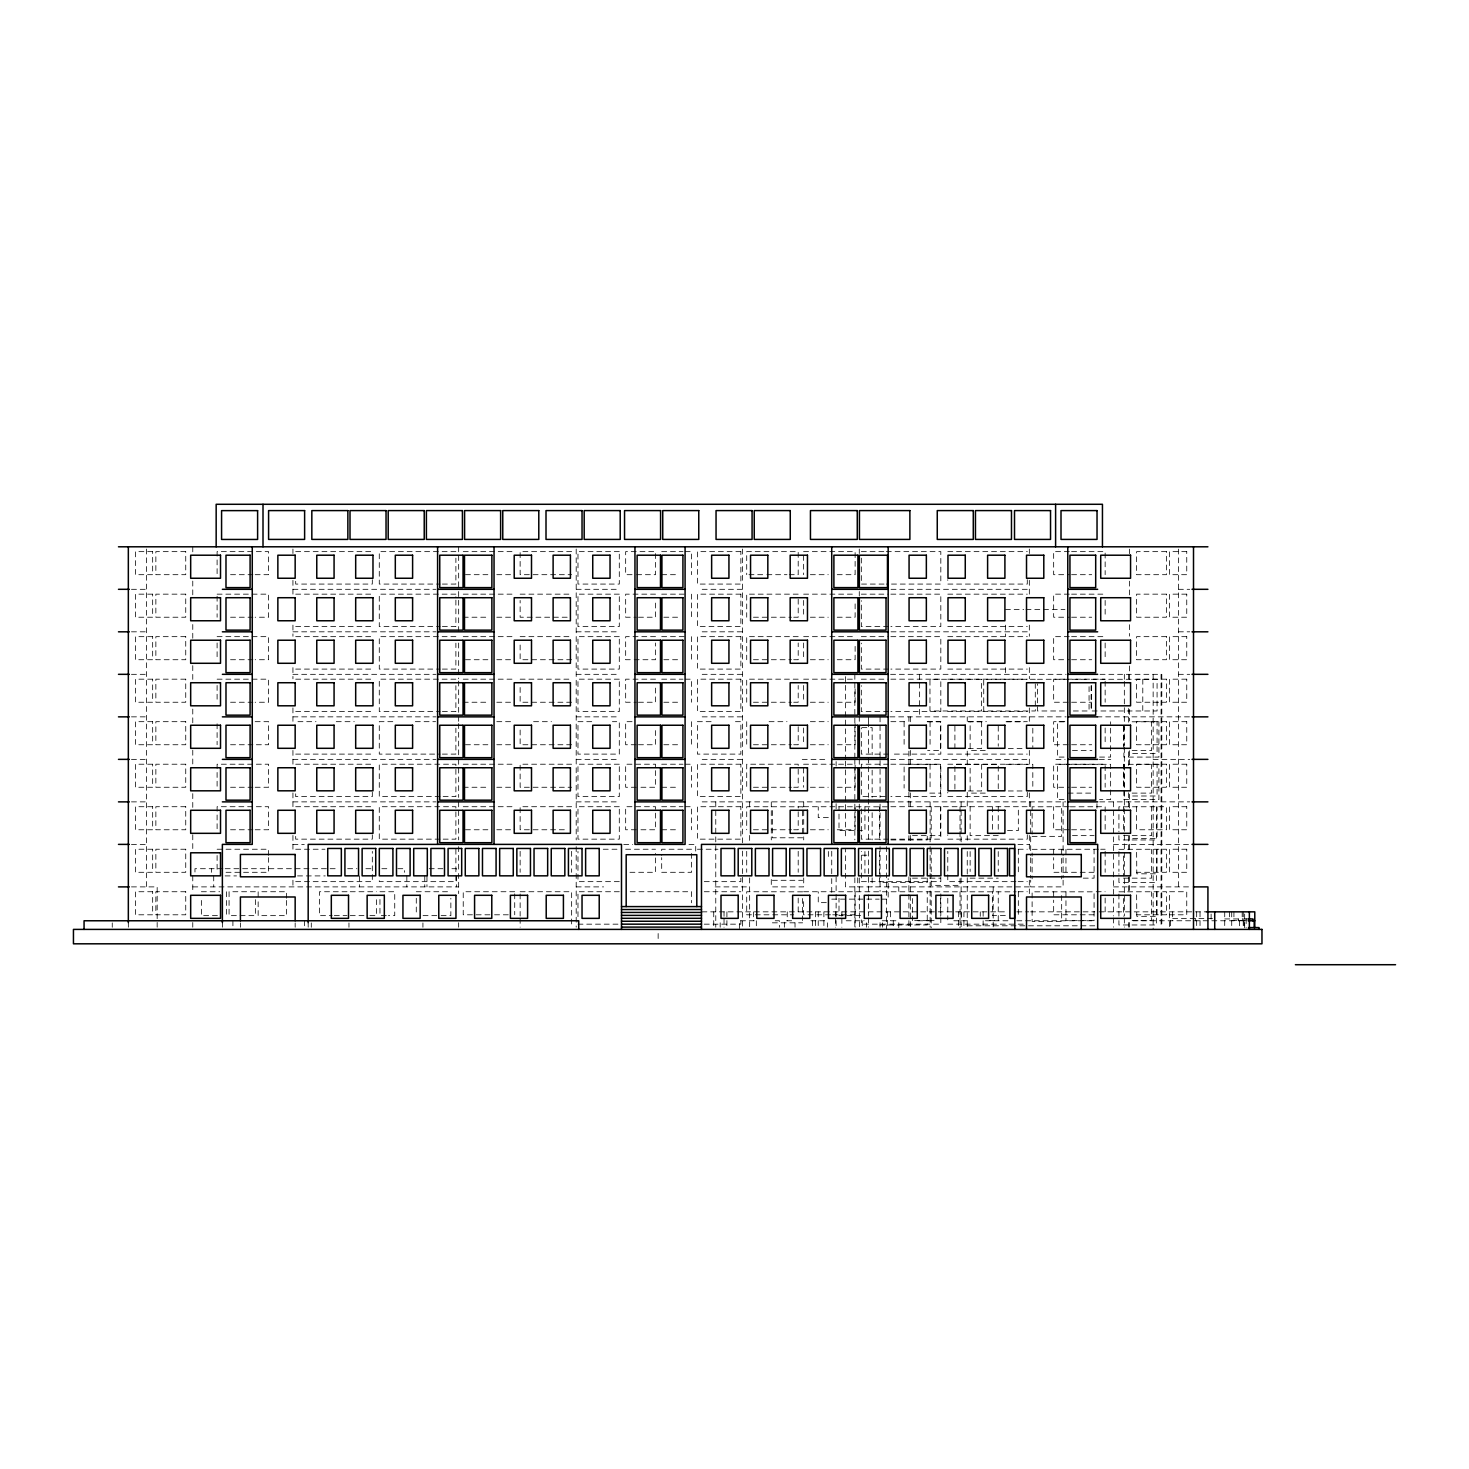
<?xml version="1.0" encoding="UTF-8"?>
<svg xmlns="http://www.w3.org/2000/svg" width="1469" height="1469" viewBox="0 0 1469 1469"><rect width="100%" height="100%" fill="white"/><g stroke="black" fill="none" stroke-linecap="round" stroke-linejoin="round"><path stroke-width="0.75" stroke-dasharray="5 3.75" d="M295.691 551.646L372.318 551.646M455.886 551.646L379.277 551.646L379.277 584.074L440.112 584.074M463.231 551.646L514.719 551.646M571.643 551.646L520.136 551.646L520.136 574.691L571.643 574.691M661.693 551.646L683.03 551.646M685.16 551.646L691.568 551.646L691.568 574.691M861.33 551.646L884.044 551.646M886.303 551.646L940.821 551.646L940.821 584.074L886.303 584.074M947.78 551.646L1027.29 551.646M1069.34 551.646L1053.659 551.646L1053.659 574.691L1069.34 574.691M1071.58 551.646L1105.147 551.646L1105.147 574.691M230.541 574.691L252.925 574.691M255.165 574.691L268.607 574.691L268.607 551.646L217.1 551.646L217.1 574.691M465.453 574.691L487.855 574.691M496.797 574.691L514.719 574.691M632.056 574.691L625.665 574.691L625.665 551.646L655.541 551.646L655.541 574.691L634.186 574.691M661.693 574.691L678.751 574.691M748.951 574.691L764.614 574.691M766.855 574.691L786.998 574.691M789.239 574.691L798.2 574.691L798.2 551.646L746.711 551.646L746.711 574.691M810.355 574.691L828.259 574.691M837.22 574.691L855.123 574.691L855.123 551.646L803.635 551.646L803.635 574.691M1071.58 574.691L1091.724 574.691M442.371 584.074L455.886 584.074L455.886 558.128M884.044 584.074L861.33 584.074L861.33 558.128M131.457 589.308L146.588 589.308M292.937 589.308L435.962 589.308M576.197 589.308L616.558 589.308M702.2 589.308L742.561 589.308M891.022 589.308L1029.328 589.308M1178.377 589.308L1189.725 589.308M217.1 594.155L268.607 594.155L268.607 617.219L255.165 617.219M295.691 594.155L372.318 594.155M455.886 594.155L379.277 594.155L379.277 626.584L440.112 626.584M463.231 594.155L514.719 594.155M520.136 594.155L571.643 594.155M655.541 594.155L625.665 594.155L625.665 617.219L636.334 617.219M661.693 594.155L687.29 594.155M798.2 594.155L746.711 594.155L746.711 617.219M803.635 594.155L855.123 594.155M861.33 594.155L888.58 594.155M890.857 594.155L940.821 594.155L940.821 626.584L890.857 626.584M947.78 594.155L1027.29 594.155M1069.34 594.155L1053.659 594.155L1053.659 617.219L1069.34 617.219M1071.58 594.155L1105.147 594.155M1005.42 609.488L1023.746 609.488M1026.023 609.488L1064.97 609.488M230.541 617.219L252.925 617.219M463.231 617.219L487.855 617.219M496.797 617.219L512.479 617.219M567.163 617.219L520.136 617.219L520.136 600.435M638.464 617.219L655.541 617.219L655.541 600.435M663.823 617.219L678.751 617.219M753.432 617.219L769.095 617.219M771.335 617.219L791.479 617.219M793.719 617.219L798.2 617.219L798.2 596.249M810.355 617.219L828.259 617.219M837.22 617.219L855.123 617.219L855.123 600.435M1071.58 617.219L1091.724 617.219M295.691 626.584L372.318 626.584M442.371 626.584L455.886 626.584L455.886 596.322M888.58 626.584L861.33 626.584L861.33 600.637M947.78 626.584L1027.29 626.584M131.457 631.817L146.588 631.817M292.937 631.817L435.962 631.817M576.197 631.817L616.558 631.817M702.2 631.817L742.561 631.817M891.022 631.817L1029.328 631.817M1178.377 631.817L1189.725 631.817M217.1 636.665L268.607 636.665L268.607 659.728L255.165 659.728M295.691 636.665L372.318 636.665M455.886 636.665L379.277 636.665L379.277 669.093L440.112 669.093M463.231 636.665L514.719 636.665M520.136 636.665L571.643 636.665M655.541 636.665L625.665 636.665L625.665 659.728L632.056 659.728M661.693 636.665L687.29 636.665M798.2 636.665L746.711 636.665L746.711 659.728M803.635 636.665L855.123 636.665M861.33 636.665L888.58 636.665M890.857 636.665L940.821 636.665L940.821 669.093L890.857 669.093M947.78 636.665L1027.29 636.665M1069.34 636.665L1053.659 636.665L1053.659 659.728L1069.34 659.728M1071.58 636.665L1105.147 636.665M230.541 659.728L252.925 659.728M465.453 659.728L487.855 659.728M496.797 659.728L512.479 659.728M571.643 659.728L520.136 659.728L520.136 642.963M634.186 659.728L655.541 659.728L655.541 642.963M663.823 659.728L678.751 659.728M753.432 659.728L769.095 659.728M771.335 659.728L791.479 659.728M793.719 659.728L798.2 659.728L798.2 642.963M810.355 659.728L828.259 659.728M837.22 659.728L855.123 659.728L855.123 642.963M1071.58 659.728L1091.724 659.728M295.691 669.093L372.318 669.093M442.371 669.093L455.886 669.093L455.886 643.147M888.58 669.093L861.33 669.093L861.33 643.147M947.78 669.093L1027.29 669.093M131.457 674.326L146.588 674.326M292.937 674.326L435.962 674.326M576.197 674.326L616.558 674.326M702.2 674.326L742.561 674.326M890.581 674.326L1066.145 674.326M1100.079 674.326L1161.795 674.326L1161.795 927.178M1178.377 674.326L1189.725 674.326M217.1 679.174L268.607 679.174L268.607 702.237L255.165 702.237M295.691 679.174L372.318 679.174M455.886 679.174L379.277 679.174L379.277 711.602L440.112 711.602M463.231 679.174L514.719 679.174M520.136 679.174L571.643 679.174M655.541 679.174L625.665 679.174L625.665 702.237L636.334 702.237M661.693 679.174L683.03 679.174M685.16 679.174L691.568 679.174L691.568 702.237M798.2 679.174L746.711 679.174L746.711 702.237M803.635 679.174L855.123 679.174M861.33 679.174L888.58 679.174M890.857 679.174L940.821 679.174L940.821 711.602L890.857 711.602M947.78 679.174L1027.29 679.174M1064.86 679.174L1053.659 679.174L1053.659 702.237L1069.34 702.237M1067.1 679.174L1105.147 679.174M1035.314 679.266L983.716 679.266L983.753 710.978L1035.314 710.978L1035.278 683.801M1037.463 679.266L1089.062 679.266M1091.228 679.266L1157.076 679.266L1157.076 710.978L1091.228 710.978L1091.228 683.801L1091.265 710.978M230.541 702.237L252.925 702.237M463.231 702.237L487.855 702.237M496.797 702.237L512.479 702.237M571.643 702.237L520.136 702.237L520.136 685.472M638.464 702.237L655.541 702.237L655.541 685.472M663.823 702.237L678.751 702.237M753.432 702.237L769.095 702.237M771.335 702.237L791.479 702.237M793.719 702.237L798.2 702.237L798.2 685.472M810.355 702.237L828.259 702.237M837.22 702.237L855.123 702.237L855.123 685.472M1071.58 702.237L1091.724 702.237M1064.382 710.978L1037.463 710.978L1037.5 683.801M1073.343 710.978L1089.062 710.978L1089.062 683.801M295.691 711.602L372.318 711.602M442.371 711.602L455.886 711.602L455.886 685.656M888.58 711.602L861.33 711.602L861.33 685.656M947.78 711.602L1027.29 711.602M131.457 716.854L146.588 716.854M292.937 716.854L435.962 716.854M576.197 716.854L616.558 716.854M702.2 716.854L742.561 716.854M889.92 716.854L1066.145 716.854M1096.957 716.854L1193.507 716.854M255.165 721.683L268.607 721.683L268.607 744.746L255.165 744.746M297.95 721.683L315.982 721.683M336.254 721.683L354.286 721.683M392.792 721.683L379.277 721.683L379.277 754.111L440.112 754.111M415.323 721.683L435.614 721.683M496.797 721.683L512.479 721.683M533.578 721.683L551.481 721.683M591.75 721.683L577.978 721.683L577.978 754.111L619.294 754.111L619.294 721.683L612.408 721.683M632.056 721.683L625.665 721.683L625.665 744.746L636.334 744.746M711.125 721.683L697.389 721.683L697.389 754.111L740.872 754.111L740.872 721.683L731.727 721.683M769.095 721.683L786.998 721.683M810.355 721.683L828.259 721.683M890.857 721.683L906.759 721.683M927.196 721.683L940.821 721.683L940.821 754.111L890.857 754.111M968.236 721.683L986.397 721.683M1006.853 721.683L1027.29 721.683M1064.86 721.683L1053.659 721.683L1053.659 744.746L1069.34 744.746M927.618 721.793L940.582 721.793L940.582 750.604L927.618 750.604M968.273 721.793L985.258 721.793M1006.063 721.793L1023.893 721.793M1064.052 721.793L1057.386 721.793L1057.386 757.086L1064.052 757.086M1132.122 721.793L1158.912 721.793L1158.912 757.086L1123.895 757.086L1123.895 726.2M861.844 727.651L872.145 727.651L872.145 754.827M230.541 744.746L252.925 744.746M465.453 744.746L487.855 744.746M496.797 744.746L512.479 744.746M571.643 744.746L520.136 744.746L520.136 727.981M638.464 744.746L655.541 744.746L655.541 727.981M663.823 744.746L678.751 744.746M753.432 744.746L769.095 744.746M771.335 744.746L791.479 744.746M793.719 744.746L798.2 744.746L798.2 723.795M810.355 744.746L828.259 744.746M837.22 744.746L855.123 744.746L855.123 723.795M1071.58 744.746L1091.724 744.746M968.273 748.437L981.659 748.437L981.659 721.793M1008.285 748.437L1023.893 748.437M985.258 750.604L970.128 750.604L970.128 721.793M1072.443 750.604L1091.908 750.604M1132.122 750.604L1151.586 750.604L1151.586 721.793M1132.654 753.487L1157.076 753.487L1157.076 721.793M295.691 754.111L372.318 754.111M442.371 754.111L455.886 754.111L455.886 728.183M888.58 754.111L861.33 754.111L861.33 728.183M947.78 754.111L1027.29 754.111M1099.546 757.086L1110.637 757.086L1110.637 721.793M131.457 759.363L146.588 759.363M292.937 759.363L435.962 759.363M576.197 759.363L616.558 759.363M702.2 759.363L742.561 759.363M802.239 759.363L827.084 759.363M890.6 759.363L1029.328 759.363M1055.991 759.363L1065.117 759.363M1099.345 759.363L1110.766 759.363M1153.147 759.363L1189.725 759.363M295.691 764.211L372.318 764.211M463.231 764.211L514.719 764.211M571.643 764.211L520.136 764.211L520.136 787.255L571.643 787.255M661.693 764.211L683.03 764.211M685.16 764.211L691.568 764.211L691.568 787.255M888.58 764.211L861.33 764.211L861.33 796.62L888.58 796.62M890.857 764.211L940.821 764.211L940.821 796.62L890.857 796.62M947.78 764.211L1027.29 764.211M1069.34 764.211L1053.659 764.211L1053.659 787.255L1069.34 787.255M1071.58 764.211L1105.147 764.211L1105.147 787.255M1006.063 764.302L1032.817 764.302L1032.817 789.955M1064.052 764.302L1057.386 764.302L1057.386 799.613L1064.052 799.613M1066.255 764.302L1110.637 764.302L1110.637 799.613L1099.546 799.613M230.541 787.255L252.925 787.255M255.165 787.255L268.607 787.255L268.607 764.211L217.1 764.211L217.1 787.255M463.231 787.255L487.855 787.255M496.797 787.255L512.479 787.255M636.334 787.255L625.665 787.255L625.665 764.211L655.541 764.211L655.541 787.255L638.464 787.255M661.693 787.255L678.751 787.255M753.432 787.255L769.095 787.255M771.335 787.255L791.479 787.255M793.719 787.255L798.2 787.255L798.2 764.211L746.711 764.211L746.711 787.255M810.355 787.255L828.259 787.255M837.22 787.255L855.123 787.255L855.123 764.211L803.635 764.211L803.635 787.255M1071.58 787.255L1091.724 787.255M968.273 790.965L981.659 790.965L981.659 764.302M1008.285 790.965L1023.893 790.965M929.785 793.113L940.582 793.113L940.582 764.302L904.114 764.302L904.114 788.082M985.258 793.113L970.128 793.113L970.128 764.302M1068.128 793.113L1091.908 793.113M1132.122 793.113L1151.586 793.113L1151.586 764.302M1132.654 795.996L1157.076 795.996L1157.076 764.302M440.112 796.62L379.277 796.62L379.277 764.211L455.886 764.211L455.886 796.62L442.371 796.62M131.457 801.872L146.588 801.872M292.937 801.872L435.962 801.872M576.197 801.872L616.558 801.872M702.2 801.872L829.287 801.872M889.498 801.872L1065.741 801.872M1099.767 801.872L1189.725 801.872M295.691 806.72L372.318 806.72M463.231 806.72L514.719 806.72M571.643 806.72L520.136 806.72L520.136 829.765L567.163 829.765M661.693 806.72L683.03 806.72M685.16 806.72L691.568 806.72L691.568 829.765M803.635 806.72L888.69 806.812M890.857 806.72L1027.29 806.72M1069.34 806.72L1032.119 806.812L1032.119 834.08M1070.295 806.812L1105.147 806.72L1105.147 829.765M828.351 817.627L818.251 817.627L818.251 806.812M230.541 829.765L252.925 829.765M255.165 829.765L268.607 829.765L268.607 806.72L217.1 806.72L217.1 829.765M465.453 829.765L487.855 829.765M496.797 829.765L514.719 829.765M636.334 829.765L625.665 829.765L625.665 806.72L655.541 806.72L655.541 829.765L638.464 829.765M661.693 829.765L678.751 829.765M753.432 829.765L769.095 829.765M771.335 829.765L791.479 829.765M793.719 829.765L798.2 829.765L798.2 806.72M810.355 829.765L828.259 829.765M837.22 829.765L855.123 829.765L855.123 806.72M1069.34 829.765L1053.659 829.765L1053.659 806.72M1071.58 829.765L1091.724 829.765M1007.514 830.591L1018.329 830.591L1018.329 806.812M912.488 835.641L940.582 835.641L940.582 806.812M998.241 835.641L970.128 835.641L970.128 806.812M1072.443 835.641L1094.074 835.641M1123.473 835.641L1151.586 835.641L1151.586 806.812M1032.119 836.357L1061.665 836.357L1061.665 806.812M802.625 837.789L772.363 837.789L772.363 806.812M1132.654 838.524L1157.076 838.524L1157.076 806.812M440.112 839.148L379.277 839.148L379.277 806.72L455.886 806.72L455.886 839.148L442.371 839.148M888.58 839.148L861.33 839.148L861.33 806.72M890.857 839.148L940.821 839.148L940.821 806.72M890.967 839.956L927.233 839.956L927.233 835.53M131.457 844.381L146.588 844.381M292.937 844.381L304.285 844.381M623.756 844.381L632.753 844.381M688.961 844.381L695.718 844.381L695.718 851.102M1017.999 844.381L1029.328 844.381M1113.52 844.381L1193.507 844.381M217.1 849.229L223.821 849.229M226.061 849.229L268.607 849.229L268.607 855.509M295.691 849.229L324.98 849.229M603.226 849.229L619.294 849.229M625.665 849.229L655.541 849.229M691.568 849.229L661.693 849.229L661.693 855.509M697.389 849.229L717.992 849.229M1018.201 849.229L1027.29 849.229M1098.445 849.229L1032.119 849.321L1032.119 856.133M1100.685 849.229L1105.147 849.229M1118.919 849.321L1166.478 849.229L1166.478 872.292L1136.602 872.292M861.844 855.197L868.014 855.197M222.902 868.712L194.973 868.712L194.973 872.311M225.161 868.712L338.751 868.712M347.657 868.712L356.93 868.712M365.891 868.712L372.832 868.712M381.848 868.712L388.734 868.712M397.805 868.712L404.636 868.712L404.636 872.311M429.223 868.712L442.848 868.712M451.919 868.712L456.455 868.712L456.455 872.311M226.061 872.292L268.607 872.292L268.607 857.621M629.926 872.292L655.541 872.292L655.541 853.416M1093.964 872.292L1053.659 872.292L1053.659 857.621M225.106 875.91L236.527 875.91M297.528 875.91L325.237 875.91M912.488 878.15L940.582 878.15M970.128 878.15L998.241 878.15M1083.259 878.15L1094.074 878.15L1094.074 849.321M1123.473 878.15L1151.586 878.15L1151.586 849.321M772.363 880.298L802.625 880.298M295.691 881.657L372.318 881.657L372.318 851.396M619.294 881.657L577.978 881.657L577.978 851.396M704.257 881.657L740.872 881.657L740.872 877.324M1015.924 881.657L947.78 881.657L947.78 851.396M1018.201 881.657L1027.29 881.657M131.457 886.89L157.165 886.89L157.165 927.178M192.77 886.89L458.659 886.89M576.197 886.89L603.575 886.89M715.164 886.89L749.649 886.89M1029.328 886.89L845.483 886.89L845.483 849.321M1113.52 886.89L1189.174 886.89M201.363 891.738L219.707 891.738M255.367 891.738L229.072 891.738L229.072 915.646L255.367 915.646L255.367 896.09M347.033 891.738L319.489 891.738L319.489 915.646L332.196 915.646M350.228 891.738L376.505 891.738M379.957 891.738L394.739 891.738L394.739 915.646L388.404 915.646M416.278 891.738L450.854 891.738M514.719 891.738L463.231 891.738L463.231 914.801L492.317 914.801M520.136 891.738L571.643 891.738L571.643 927.196M619.294 891.738L577.978 891.738L577.978 921.999M630.201 891.738L691.568 891.738L691.568 902.811M704.257 891.738L740.872 891.738M802.625 891.83L746.711 891.738L746.711 914.801L793.719 914.801M803.635 891.738L1016.162 891.83M1018.201 891.738L1027.29 891.738M1096.205 891.738L1105.147 891.738M1118.919 891.83L1166.478 891.738L1166.478 914.801L1136.602 914.801M831.729 899.138L879.16 899.138M881.418 899.138L888.176 899.138L888.176 878.609M826.331 902.645L818.251 902.645L818.251 891.83M701.907 911.845L1005.934 911.845M1016.842 911.845L1028.741 911.845M1030.577 911.845L1094.846 911.845M1099.216 911.845L1210.015 911.845M494.557 914.801L510.239 914.801M830.499 914.801L803.635 914.801L803.635 898.036M832.739 914.801L855.123 914.801M1093.964 914.801L1053.659 914.801L1053.659 900.13M1169.453 914.801L1186.75 914.801L1186.75 891.738L1169.453 891.738L1169.508 927.214M217.412 915.646L201.363 915.646L201.363 898.257M334.326 915.646L347.033 915.646M350.228 915.646L367.746 915.646M369.931 915.646L376.505 915.646L376.505 898.257M386.292 915.646L379.957 915.646L379.957 898.257M423.054 915.646L438.882 915.646M441.141 915.646L450.854 915.646L450.854 898.257M860.614 915.609L839.001 915.609L839.001 898.312M1005.347 915.609L992.383 915.609L992.383 891.83M1172.648 918.602L1212.513 918.602M1224.724 918.933L1243.251 918.933M1249.366 918.933L1244.372 918.933L1244.372 920.769M1231.72 920.365L1247.089 920.365M914.654 920.659L934.1 920.659M989.592 920.659L998.241 920.659L998.241 891.83M1132.122 920.659L1151.586 920.659L1151.586 891.83M754.24 920.769L739.513 920.769L739.513 929.4M775.21 920.769L779.396 920.769L779.396 927.251M791.662 920.769L784.354 920.769L784.354 927.251M810.925 920.769L826.918 920.769M846.181 920.769L864.121 920.769M882.19 920.769L897.724 920.769M917.905 920.769L933.605 920.769M953.803 920.769L970.33 920.769M985.424 920.769L1008.285 920.769M1016.842 920.769L1095.195 920.769M1133.095 920.769L1247.089 920.769M772.363 922.826L802.625 922.826M577.978 924.166L619.294 924.166M704.257 924.166L740.872 924.166L740.872 919.833M947.78 924.166L1015.924 924.166M1018.201 924.166L1025.013 924.166M879.619 924.974L927.233 924.974L927.233 891.83M967.245 925.801L1096.957 925.801M1246.134 918.602L1246.134 927.582M1244.665 914.03L1244.665 929.4M1244.114 920.769L1244.114 927.582M1243.251 911.845L1243.251 927.582M1243.013 918.933L1243.013 920.769M1242.186 911.845L1242.186 920.769M1239.414 920.769L1239.414 929.4M1238.312 918.933L1238.312 920.769M1233.923 911.845L1233.923 920.769M1231.72 911.845L1231.72 929.4M1229.406 911.845L1229.406 918.933M1224.724 911.845L1224.724 927.214M1211.117 914.067L1211.117 920.769M1200.026 911.845L1200.026 929.4M1196.666 911.845L1196.666 927.251M1195.693 918.602L1195.693 920.769M1178.377 549.094L1178.377 886.89M1172.648 911.845L1172.648 920.769M1170.444 920.769L1170.444 929.4M1161.079 674.326L1161.079 927.178M1157.076 849.321L1157.076 873.816L1136.804 873.816L1136.602 849.229M1157.076 891.83L1157.076 916.325L1136.804 916.325L1136.602 891.738M1156.397 806.812L1156.397 839.956L1118.919 839.956L1118.919 831.123M1156.397 849.321L1156.397 882.465L1118.919 882.465L1118.919 873.633M1156.397 891.83L1156.397 924.974L1118.919 924.974L1118.919 918.345M1153.147 674.326L1153.147 929.4M1142.809 679.266L1142.772 710.978M1136.602 806.72L1136.602 829.765L1166.478 829.765L1166.478 806.72L1118.919 806.812L1118.919 828.902M1129.477 549.094L1129.477 553.666M1129.477 581.155L1129.477 594.908M1129.477 624.692L1129.477 636.15M1129.477 665.934L1129.477 679.688M1129.477 709.472L1129.477 720.912M1129.477 750.696L1129.477 766.745M1129.477 794.233L1129.477 807.987M1129.477 835.475L1129.477 849.229M1129.477 876.718L1129.477 892.748M1129.477 922.532L1129.477 927.123M1128.651 674.326L1128.651 678.88M1128.651 708.499L1128.651 722.16M1128.651 751.761L1128.651 765.441M1128.651 792.764L1128.651 808.703M1128.651 836.026L1128.651 849.706M1128.651 877.03L1128.651 892.968M1128.651 922.569L1128.651 927.123M1124.336 674.326L1124.336 679.266M1124.336 681.414L1124.336 745.407M1124.336 747.556L1124.336 916.013M1124.336 918.107L1124.336 927.178M1123.895 764.302L1123.895 799.613L1158.912 799.613L1158.912 764.302L1123.473 764.302L1123.473 788.688M1123.473 726.219L1123.473 746.179M1123.473 806.812L1123.473 833.419M1123.473 855.968L1123.473 875.928M1123.473 898.495L1123.473 916.215M1118.919 851.524L1118.919 871.411M1118.919 894.052L1118.919 916.142M1113.52 801.872L1113.52 915.977M1113.52 918.015L1113.52 927.178M1105.147 600.435L1105.147 617.219M1105.147 642.963L1105.147 659.728M1105.147 681.267L1105.147 702.237M1105.147 727.981L1105.147 744.746M1105.147 851.322L1105.147 872.292M1105.147 898.036L1105.147 914.801M1096.957 803.708L1096.957 808.262M1065.961 849.321L1065.961 855.968M1065.961 858.19L1065.961 873.706M1065.961 891.83L1065.961 898.495M1065.961 900.699L1065.961 920.659L1094.074 920.659L1094.074 891.83L1032.119 891.83L1032.119 921.375L1061.665 921.375L1061.665 891.83M1063.097 801.872L1063.097 855.564M1063.097 857.804L1063.097 877.948M1063.097 880.188L1063.097 886.89L1030.687 886.89L1030.687 880.188M1061.665 849.321L1061.665 856.133M1061.665 858.41L1061.665 878.866M1053.659 849.229L1053.659 855.509M1053.659 891.738L1053.659 898.036M1032.817 728.202L1032.817 747.446M1032.119 858.41L1032.119 878.866M1030.687 801.872L1030.687 855.564M1030.687 857.804L1030.687 877.948M1029.328 549.039L1029.328 553.501M1029.328 580.365L1029.328 596.028M1029.328 625.115L1029.328 636.297M1029.328 667.624L1029.328 678.807M1029.328 707.893L1029.328 721.316M1029.328 750.402L1029.328 766.065M1029.328 792.929L1029.328 808.593M1029.328 835.439L1029.328 851.102M1029.328 880.188L1029.328 893.611M1027.29 579.741L1027.29 584.074L947.78 584.074L947.78 579.741M1027.29 792.305L1027.29 796.62L947.78 796.62L947.78 792.305M1027.29 834.814L1027.29 839.148L947.78 839.148L947.78 834.814M1018.329 849.321L1018.329 873.1M1018.329 891.83L1018.329 915.609M1005.42 625.133L1005.42 636.316M1005.42 667.624L1005.42 674.326M998.241 726.219L998.241 746.179M998.241 788.688L998.241 764.302L954.905 764.302L954.905 790.965M998.241 806.812L998.241 833.419M998.241 851.543L998.241 871.503M993.191 886.89L993.191 929.4M992.383 806.812L992.383 830.591M983.128 911.845L983.128 916.307M983.128 920.769L983.128 927.251M980.264 911.845L980.264 916.307M970.128 851.543L970.128 871.503M967.245 716.854L967.245 721.426M967.245 751.136L967.245 764.853M967.245 792.268L967.245 808.262M967.245 835.696L967.245 840.268M967.245 851.487L967.245 929.4M963.921 911.845L963.921 927.251M961.332 911.845L961.332 920.769M961.112 801.872L961.112 844.381M961.112 877.948L961.112 927.251M960.028 806.812L960.028 829.324M960.028 831.583L960.028 840.58M960.028 878.591L960.028 885.348L931.199 885.348L931.199 874.092M960.028 891.83L960.028 927.857M958.449 911.845L958.449 927.251M954.905 726.237L954.905 748.437M947.78 898.22L947.78 919.833M940.821 877.324L940.821 881.657L861.33 881.657L861.33 851.396M940.821 893.905L940.821 915.518M940.821 917.684L940.821 924.166L861.33 924.166L861.33 919.833M940.582 898.495L940.582 916.215M931.199 806.812L931.199 840.58M931.199 849.321L931.199 871.833M931.199 891.83L931.199 927.857M930.061 721.793L930.061 745.573M930.061 764.302L930.061 788.082M930.116 801.872L930.116 844.381M930.116 846.621L930.116 871.227M930.116 873.467L930.116 927.178M927.233 878.04L927.233 882.465L879.619 882.465L879.619 878.04M919.631 674.326L919.631 716.854M912.488 898.495L912.488 920.659M910.321 716.854L910.321 721.793M910.321 750.402L910.321 766.065M910.321 792.929L910.321 808.593M910.321 835.439L910.321 844.381M910.321 877.948L910.321 929.4M908.889 716.854L908.889 721.426M908.889 751.136L908.889 764.853M908.889 792.268L908.889 808.262M908.889 835.696L908.889 840.268M908.889 876.846L908.889 927.123M904.114 721.793L904.114 745.573M898.789 886.89L898.789 891.371M898.789 922.697L898.789 929.4M893.262 920.769L893.262 929.4M890.379 911.845L890.379 920.769M887.331 911.845L887.331 929.4M886.542 846.621L886.542 929.4M882.63 922.826L882.63 927.214M880.06 716.854L880.06 797.392M880.06 804.112L880.06 839.901M880.06 846.621L880.06 891.371M880.06 922.697L880.06 927.178M879.619 806.812L879.619 839.956M879.619 851.524L879.619 875.836M872.145 770.16L872.145 797.336M872.145 812.688L872.145 839.846M872.145 877.838L872.145 886.89M868.528 716.854L868.528 721.316M868.528 721.793L868.528 755.709M868.528 757.986L868.528 797.392M868.528 799.136L868.528 840.268M868.528 851.102L868.528 915.977M868.528 917.978L868.528 927.178M866.49 922.826L866.49 927.214M864.929 806.812L864.929 830.591L839.001 830.591L839.001 806.812M864.929 851.487L864.929 873.1M862.266 920.769L862.266 929.4M859.273 549.039L859.273 553.501M859.273 591.548L859.273 596.028M859.273 716.854L859.273 721.316M859.273 759.363L859.273 766.065M859.273 804.112L859.273 808.593M859.273 877.948L859.383 927.251M857.731 877.838L857.731 886.89M855.123 891.738L855.16 927.214M854.848 674.326L854.848 758.904M854.848 759.363L854.848 802.331M854.848 804.112L854.848 839.901M854.848 877.746L854.848 929.4M845.483 676.621L845.483 717.753M845.483 720.049L845.483 758.904M845.483 761.181L845.483 802.331M845.483 804.608L845.483 838.891M841.866 911.845L841.866 916.234M841.866 918.419L841.866 927.214M836.118 761.603L836.118 766.065M836.118 803.708L836.118 808.703M836.118 876.846L836.118 927.123M835.42 911.845L835.42 916.234M835.42 918.419L835.42 927.214M831.729 851.23L831.729 876.332M831.729 878.609L831.729 892.307M828.351 851.487L828.351 860.136M827.469 922.826L827.469 927.214M823.889 911.845L823.889 927.214M818.233 911.845L818.233 927.251M815.46 911.845L815.46 929.4M812.577 920.769L812.577 927.251M803.635 600.435L803.635 617.219M803.635 642.963L803.635 659.728M803.635 685.472L803.635 702.237M803.635 727.981L803.635 744.746M803.708 801.872L803.708 839.901M803.708 877.948L803.708 886.89L771.28 886.89L771.28 877.948M802.625 833.364L802.625 806.812L746.711 806.72L746.711 829.765M802.625 898.477L802.625 920.604M798.2 851.322L798.2 872.292M798.2 898.036L798.2 914.801M795.023 922.826L795.023 927.214M787.237 911.845L787.237 920.769M771.28 801.872L771.28 839.901M756.333 920.769L756.333 927.251M753.45 911.845L753.45 920.769M749.649 801.872L749.649 808.593M749.649 835.439L749.649 844.381M749.649 877.948L749.649 929.4M746.711 721.683L746.711 744.746M746.711 851.322L746.711 872.292M742.561 549.039L742.561 844.381M742.561 851.102L742.561 927.178M726.916 911.845L726.916 927.251M724.033 911.845L724.033 916.307M724.033 918.419L724.033 927.251M720.177 922.826L720.177 927.214M715.77 801.872L715.77 927.214M713.732 911.845L713.732 927.214M691.568 594.155L691.568 617.219M691.568 636.665L691.568 659.728M691.568 721.683L691.568 744.746M691.568 853.416L691.568 872.292L661.693 872.292L661.693 857.621M658.149 933.531L658.149 939.701M576.197 549.039L576.197 839.901M576.197 846.621L576.197 871.227M576.197 873.467L576.197 927.178M571.643 851.322L571.643 872.292M520.136 851.322L520.136 872.292M520.136 893.96L520.136 916.105M520.136 918.327L520.136 927.196M514.719 893.831L514.719 914.801M458.659 546.799L458.659 589.308M458.659 591.548L458.659 631.817M458.659 643.018L458.659 678.807M458.659 681.047L458.659 712.373M458.659 716.854L458.659 721.316M458.659 723.556L458.659 754.882M458.659 759.363L458.659 797.392M458.659 801.872L458.659 839.901M458.659 846.621L458.659 871.227M458.659 873.467L458.659 893.611M458.659 922.697L458.659 927.178M456.455 875.91L456.455 886.89M455.886 849.229L455.886 881.657L379.277 881.657L379.277 877.324M426.965 875.91L426.965 886.89M424.761 875.91L424.761 886.89M422.925 922.918L422.925 927.251M416.278 898.257L416.278 915.646M406.84 875.91L406.84 886.89M372.318 579.741L372.318 584.074L295.691 584.074L295.691 579.741M372.318 792.305L372.318 796.62L295.691 796.62L295.691 792.305M372.318 834.814L372.318 839.148L295.691 839.148L295.691 834.814M359.372 875.91L359.372 886.89M348.961 922.918L348.961 927.251M311.281 922.918L311.281 927.251M308.178 922.697L308.178 927.178M304.579 920.769L304.579 927.251M295.159 922.918L295.159 927.251M292.937 549.039L292.937 553.501M292.937 580.365L292.937 596.028M292.937 625.115L292.937 636.297M292.937 667.624L292.937 678.807M292.937 707.893L292.937 721.316M292.937 750.402L292.937 766.065M292.937 792.929L292.937 808.593M292.937 835.439L292.937 851.102M292.937 880.188L292.937 886.89M286.602 898.257L286.602 891.738L258.158 891.738L258.158 898.257M286.602 900.442L286.602 915.646L258.158 915.646L258.158 900.442M240.402 922.918L240.402 927.251M232.91 920.769L232.91 927.251M226.593 891.738L226.593 915.646M222.37 922.697L222.37 927.178M217.1 596.249L217.1 617.219M217.1 642.963L217.1 659.728M217.1 685.472L217.1 702.237M217.1 723.795L217.1 744.746M217.1 855.509L217.1 872.292M213.721 875.91L213.721 886.89M211.536 868.712L211.536 872.311M192.77 546.799L192.77 553.666M192.77 581.081L192.77 594.908M192.77 624.509L192.77 638.225M192.77 665.641L192.77 679.688M192.77 709.068L192.77 722.785M192.77 750.218L192.77 766.745M192.77 793.627L192.77 807.987M192.77 834.778L192.77 850.771M192.77 875.91L192.77 892.748M192.77 922.532L192.77 927.178M146.588 549.039L146.588 886.89M128.336 922.532L128.336 927.178M112.25 922.918L112.25 927.251M152.666 551.646L135.387 551.646L135.387 574.691L152.666 574.691L152.666 551.646M185.737 551.646L155.861 551.646L155.861 574.691L185.737 574.691L185.737 551.646M619.294 551.646L577.978 551.646L577.978 584.074L619.294 584.074L619.294 551.646M740.872 551.646L697.389 551.646L697.389 584.074L740.872 584.074L740.872 551.646M1166.478 551.646L1136.602 551.646L1136.602 574.691L1166.478 574.691L1166.478 551.646M1186.75 551.646L1169.453 551.646L1169.453 574.691L1186.75 574.691L1186.75 551.646M152.666 594.155L135.387 594.155L135.387 617.219L152.666 617.219L152.666 594.155M185.737 594.155L155.861 594.155L155.861 617.219L185.737 617.219L185.737 594.155M619.294 594.155L577.978 594.155L577.978 626.584L619.294 626.584L619.294 594.155M740.872 594.155L697.389 594.155L697.389 626.584L740.872 626.584L740.872 594.155M1166.478 594.155L1136.602 594.155L1136.602 617.219L1166.478 617.219L1166.478 594.155M1186.75 594.155L1169.453 594.155L1169.453 617.219L1186.75 617.219L1186.75 594.155M152.666 636.665L135.387 636.665L135.387 659.728L152.666 659.728L152.666 636.665M185.737 636.665L155.861 636.665L155.861 659.728L185.737 659.728L185.737 636.665M619.294 636.665L577.978 636.665L577.978 669.093L619.294 669.093L619.294 636.665M740.872 636.665L697.389 636.665L697.389 669.093L740.872 669.093L740.872 636.665M1166.478 636.665L1136.602 636.665L1136.602 659.728L1166.478 659.728L1166.478 636.665M1186.75 636.665L1169.453 636.665L1169.453 659.728L1186.75 659.728L1186.75 636.665M152.666 679.174L135.387 679.174L135.387 702.237L152.666 702.237L152.666 679.174M185.737 679.174L155.861 679.174L155.861 702.237L185.737 702.237L185.737 679.174M619.294 679.174L577.978 679.174L577.978 711.602L619.294 711.602L619.294 679.174M740.872 679.174L697.389 679.174L697.389 711.602L740.872 711.602L740.872 679.174M1166.478 679.174L1136.602 679.174L1136.602 702.237L1166.478 702.237L1166.478 679.174M1186.75 679.174L1169.453 679.174L1169.453 702.237L1186.75 702.237L1186.75 679.174M981.549 679.266L929.969 679.266L929.969 710.978L981.549 710.978L981.512 679.266M152.666 721.683L135.387 721.683L135.387 744.746L152.666 744.746L152.666 721.683M185.737 721.683L155.861 721.683L155.861 744.746L185.737 744.746L185.737 721.683M1166.478 721.683L1136.602 721.683L1136.602 744.746L1166.478 744.746L1166.478 721.683M1186.75 721.683L1169.453 721.683L1169.453 744.746L1186.75 744.746L1186.75 721.683M152.666 764.211L135.387 764.211L135.387 787.255L152.666 787.255L152.666 764.211M185.737 764.211L155.861 764.211L155.861 787.255L185.737 787.255L185.737 764.211M619.294 764.211L577.978 764.211L577.978 796.62L619.294 796.62L619.294 764.211M740.872 764.211L697.389 764.211L697.389 796.62L740.872 796.62L740.872 764.211M1166.478 764.211L1136.602 764.211L1136.602 787.255L1166.478 787.255L1166.478 764.211M1186.75 764.211L1169.453 764.211L1169.453 787.255L1186.75 787.255L1186.75 764.211M152.666 806.72L135.387 806.72L135.387 829.765L152.666 829.765L152.666 806.72M185.737 806.72L155.861 806.72L155.861 829.765L185.737 829.765L185.737 806.72M619.294 806.72L577.978 806.72L577.978 839.148L619.294 839.148L619.294 806.72M740.872 806.72L697.389 806.72L697.389 839.148L740.872 839.148L740.872 806.72M1186.75 806.72L1169.453 806.72L1169.453 829.765L1186.75 829.765L1186.75 806.72M152.666 849.229L135.387 849.229L135.387 872.292L152.666 872.292L152.666 849.229M185.737 849.229L155.861 849.229L155.861 872.292L185.737 872.292L185.737 849.229M1186.75 849.229L1169.453 849.229L1169.453 872.292L1186.75 872.292L1186.75 849.229M152.666 891.738L135.387 891.738L135.387 914.801L152.666 914.801L152.666 891.738M185.737 891.738L155.861 891.738L155.861 914.801L185.737 914.801L185.737 891.738"/><path stroke-width="1.5" d="M118.475 546.799L1207.922 546.799M118.475 589.308L129.29 589.308M222.37 589.308L252.264 589.308M437.597 589.308L494.043 589.308M634.957 589.308L685.087 589.308M831.729 589.308L888.176 589.308M1067.779 589.308L1097.674 589.308M1192.002 589.308L1207.922 589.308M118.475 631.817L129.29 631.817M222.37 631.817L252.264 631.817M437.597 631.817L494.043 631.817M634.957 631.817L685.087 631.817M831.729 631.817L888.176 631.817M1067.779 631.817L1097.674 631.817M1192.002 631.817L1207.922 631.817M118.475 674.326L129.29 674.326M222.37 674.326L252.264 674.326M437.597 674.326L494.043 674.326M634.957 674.326L685.087 674.326M831.729 674.326L888.176 674.326M1067.779 674.326L1097.674 674.326M1192.002 674.326L1207.922 674.326M118.475 716.854L129.29 716.854M222.37 716.854L252.264 716.854M437.597 716.854L494.043 716.854M634.957 716.854L685.087 716.854M831.729 716.854L888.176 716.854M1067.779 716.854L1097.674 716.854M1192.002 716.854L1207.922 716.854M118.475 759.363L129.29 759.363M222.37 759.363L252.264 759.363M437.597 759.363L494.043 759.363M634.957 759.363L685.087 759.363M831.729 759.363L888.176 759.363M1067.779 759.363L1097.674 759.363M1192.002 759.363L1207.922 759.363M118.475 801.872L129.29 801.872M222.37 801.872L252.264 801.872M437.597 801.872L494.043 801.872M634.957 801.872L685.087 801.872M831.729 801.872L888.176 801.872M1067.779 801.872L1097.674 801.872M1192.002 801.872L1207.922 801.872M118.475 844.381L129.29 844.381M1192.002 844.381L1207.922 844.381M118.475 886.89L129.29 886.89M1193.507 886.89L1207.922 886.89L1207.922 929.4M621.497 906.593L701.484 906.593M621.497 909.531L701.484 909.531M1206.288 911.845L1254.783 911.845L1254.783 927.582M621.497 912.451L701.484 912.451M621.497 915.389L701.484 915.389M621.497 918.309L701.484 918.309M1248.283 918.933L1252.58 918.933L1252.58 920.769M1248.283 920.769L1254.783 920.769M621.497 921.247L701.484 921.247M621.497 924.166L701.484 924.166M621.497 927.104L701.484 927.104M1248.503 927.582L1259.043 927.582L1259.043 929.4M1295.401 964.711L1395.55 964.711M1254.195 918.933L1254.195 927.582M1249.366 911.845L1249.366 929.4M1214.716 911.845L1214.716 929.4M1193.507 546.799L1193.507 929.4M1102.448 546.799L1102.448 504.289L216.163 504.289L216.163 546.799M1097.674 929.4L1097.674 844.381L1067.779 844.381L1067.779 546.799M1081.276 929.4L1081.276 896.99L1026.519 896.99L1026.519 929.4M1055.605 504.289L1055.605 546.799M1014.804 929.4L1014.804 844.381L701.484 844.381L701.484 929.4M888.176 546.799L888.176 844.381M831.729 546.799L831.729 844.381M696.802 906.593L696.802 854.719L626.18 854.719L626.18 906.593M685.087 546.799L685.087 844.381L634.957 844.381L634.957 546.799M621.497 929.4L621.497 844.381L308.178 844.381L308.178 922.697M578.731 929.4L578.731 920.769L84.064 920.769L84.064 929.4M494.043 546.799L494.043 844.381M437.597 546.799L437.597 844.381M295.159 920.769L295.159 896.99L240.402 896.99L240.402 920.769M263.006 504.289L263.006 546.799M252.264 546.799L252.264 844.381L222.37 844.381L222.37 922.697M128.336 546.799L128.336 922.697M257.608 510.624L221.58 510.624L221.58 539.454L257.608 539.454L257.608 510.624M304.616 510.588L268.588 510.588L268.588 539.417L304.616 539.417L304.616 510.588M347.859 510.588L311.832 510.588L311.832 539.417L347.859 539.417L347.859 510.588M386.035 510.588L350.008 510.588L350.008 539.417L386.035 539.417L386.035 510.588M424.229 510.588L388.202 510.588L388.202 539.417L424.229 539.417L424.229 510.588M462.423 510.588L426.396 510.588L426.396 539.417L462.423 539.417L462.423 510.588M500.617 510.588L464.59 510.588L464.59 539.417L500.617 539.417L500.617 510.588M538.792 510.588L502.765 510.588L502.765 539.417L538.792 539.417L538.792 510.588M582.036 510.588L546.009 510.588L546.009 539.417L582.036 539.417L582.036 510.588M620.212 510.588L584.185 510.588L584.185 539.417L620.212 539.417L620.212 510.588M660.573 510.588L624.545 510.588L624.545 539.417L660.573 539.417L660.573 510.588M698.767 510.588L662.739 510.588L662.739 539.417L698.767 539.417L698.767 510.588M752.073 510.588L716.046 510.588L716.046 539.417L752.073 539.417L752.073 510.588M790.267 510.588L754.24 510.588L754.24 539.417L790.267 539.417L790.267 510.588M857.272 510.588L810.447 510.588L810.447 539.417L857.272 539.417L857.272 510.588M909.88 510.588L859.438 510.588L859.438 539.417L909.88 539.417L909.88 510.588M973.286 510.588L937.259 510.588L937.259 539.417L973.286 539.417L973.286 510.588M1011.48 510.588L975.453 510.588L975.453 539.417L1011.48 539.417L1011.48 510.588M1050.537 510.588L1014.51 510.588L1014.51 539.417L1050.537 539.417L1050.537 510.588M1097.031 510.588L1061.004 510.588L1061.004 539.417L1097.031 539.417L1097.031 510.588M220.515 555.209L190.676 555.209L190.676 578.253L220.515 578.253L220.515 555.209M250.097 555.209L225.987 555.209L225.987 587.618L250.097 587.618L250.097 555.209M295.159 555.209L277.861 555.209L277.861 578.253L295.159 578.253L295.159 555.209M334.069 555.209L316.771 555.209L316.771 578.253L334.069 578.253L334.069 555.209M372.979 555.209L355.682 555.209L355.682 578.253L372.979 578.253L372.979 555.209M412.605 555.209L395.308 555.209L395.308 578.253L412.605 578.253L412.605 555.209M463.047 555.209L439.745 555.209L439.745 587.618L463.047 587.618L463.047 555.209M491.876 555.209L464.498 555.209L464.498 587.618L491.876 587.618L491.876 555.209M531.503 555.209L514.205 555.209L514.205 578.253L531.503 578.253L531.503 555.209M570.413 555.209L553.115 555.209L553.115 578.253L570.413 578.253L570.413 555.209M610.039 555.209L592.741 555.209L592.741 578.253L610.039 578.253L610.039 555.209M660.481 555.209L637.124 555.209L637.124 587.618L660.481 587.618L660.481 555.209M682.92 555.209L661.913 555.209L661.913 587.618L682.92 587.618L682.92 555.209M728.936 555.209L711.639 555.209L711.639 578.253L728.936 578.253L728.936 555.209M767.828 555.209L750.549 555.209L750.549 578.253L767.828 578.253L767.828 555.209M807.473 555.209L790.175 555.209L790.175 578.253L807.473 578.253L807.473 555.209M857.914 555.209L833.896 555.209L833.896 587.618L857.914 587.618L857.914 555.209M887.46 555.209L859.347 555.209L859.347 587.618L887.46 587.618L887.46 555.209M926.351 555.209L909.072 555.209L909.072 578.253L926.351 578.253L926.351 555.209M965.262 555.209L947.982 555.209L947.982 578.253L965.262 578.253L965.262 555.209M1004.906 555.209L987.609 555.209L987.609 578.253L1004.906 578.253L1004.906 555.209M1043.798 555.209L1026.519 555.209L1026.519 578.253L1043.798 578.253L1043.798 555.209M1095.69 555.209L1069.946 555.209L1069.946 587.618L1095.69 587.618L1095.69 555.209M1130.561 555.209L1100.722 555.209L1100.722 578.253L1130.561 578.253L1130.561 555.209M220.515 597.718L190.676 597.718L190.676 620.763L220.515 620.763L220.515 597.718M250.097 597.718L225.987 597.718L225.987 630.146L250.097 630.146L250.097 597.718M295.159 597.718L277.861 597.718L277.861 620.763L295.159 620.763L295.159 597.718M334.069 597.718L316.771 597.718L316.771 620.763L334.069 620.763L334.069 597.718M372.979 597.718L355.682 597.718L355.682 620.763L372.979 620.763L372.979 597.718M412.605 597.718L395.308 597.718L395.308 620.763L412.605 620.763L412.605 597.718M463.047 597.718L439.745 597.718L439.745 630.146L463.047 630.146L463.047 597.718M491.876 597.718L464.498 597.718L464.498 630.146L491.876 630.146L491.876 597.718M531.503 597.718L514.205 597.718L514.205 620.763L531.503 620.763L531.503 597.718M570.413 597.718L553.115 597.718L553.115 620.763L570.413 620.763L570.413 597.718M610.039 597.718L592.741 597.718L592.741 620.763L610.039 620.763L610.039 597.718M660.481 597.718L637.124 597.718L637.124 630.146L660.481 630.146L660.481 597.718M682.92 597.718L661.913 597.718L661.913 630.146L682.92 630.146L682.92 597.718M728.936 597.718L711.639 597.718L711.639 620.763L728.936 620.763L728.936 597.718M767.828 597.718L750.549 597.718L750.549 620.763L767.828 620.763L767.828 597.718M807.473 597.718L790.175 597.718L790.175 620.763L807.473 620.763L807.473 597.718M857.914 597.718L833.896 597.718L833.896 630.146L857.914 630.146L857.914 597.718M886.027 597.718L859.347 597.718L859.347 630.146L886.027 630.146L886.027 597.718M926.351 597.718L909.072 597.718L909.072 620.763L926.351 620.763L926.351 597.718M965.262 597.718L947.982 597.718L947.982 620.763L965.262 620.763L965.262 597.718M1004.906 597.718L987.609 597.718L987.609 620.763L1004.906 620.763L1004.906 597.718M1043.798 597.718L1026.519 597.718L1026.519 620.763L1043.798 620.763L1043.798 597.718M1095.69 597.718L1069.946 597.718L1069.946 630.146L1095.69 630.146L1095.69 597.718M1130.561 597.718L1100.722 597.718L1100.722 620.763L1130.561 620.763L1130.561 597.718M220.515 640.227L190.676 640.227L190.676 663.29L220.515 663.29L220.515 640.227M250.097 640.227L225.987 640.227L225.987 672.655L250.097 672.655L250.097 640.227M295.159 640.227L277.861 640.227L277.861 663.29L295.159 663.29L295.159 640.227M334.069 640.227L316.771 640.227L316.771 663.29L334.069 663.29L334.069 640.227M372.979 640.227L355.682 640.227L355.682 663.29L372.979 663.29L372.979 640.227M412.605 640.227L395.308 640.227L395.308 663.29L412.605 663.29L412.605 640.227M463.047 640.227L439.745 640.227L439.745 672.655L463.047 672.655L463.047 640.227M491.876 640.227L464.498 640.227L464.498 672.655L491.876 672.655L491.876 640.227M531.503 640.227L514.205 640.227L514.205 663.29L531.503 663.29L531.503 640.227M570.413 640.227L553.115 640.227L553.115 663.29L570.413 663.29L570.413 640.227M610.039 640.227L592.741 640.227L592.741 663.29L610.039 663.29L610.039 640.227M660.481 640.227L637.124 640.227L637.124 672.655L660.481 672.655L660.481 640.227M682.92 640.227L661.913 640.227L661.913 672.655L682.92 672.655L682.92 640.227M728.936 640.227L711.639 640.227L711.639 663.29L728.936 663.29L728.936 640.227M767.828 640.227L750.549 640.227L750.549 663.29L767.828 663.29L767.828 640.227M807.473 640.227L790.175 640.227L790.175 663.29L807.473 663.29L807.473 640.227M857.914 640.227L833.896 640.227L833.896 672.655L857.914 672.655L857.914 640.227M886.027 640.227L859.347 640.227L859.347 672.655L886.027 672.655L886.027 640.227M926.351 640.227L909.072 640.227L909.072 663.29L926.351 663.29L926.351 640.227M965.262 640.227L947.982 640.227L947.982 663.29L965.262 663.29L965.262 640.227M1004.906 640.227L987.609 640.227L987.609 663.29L1004.906 663.29L1004.906 640.227M1043.798 640.227L1026.519 640.227L1026.519 663.29L1043.798 663.29L1043.798 640.227M1095.69 640.227L1069.946 640.227L1069.946 672.655L1095.69 672.655L1095.69 640.227M1130.561 640.227L1100.722 640.227L1100.722 663.29L1130.561 663.29L1130.561 640.227M220.515 682.736L190.676 682.736L190.676 705.799L220.515 705.799L220.515 682.736M250.097 682.736L225.987 682.736L225.987 715.164L250.097 715.164L250.097 682.736M295.159 682.736L277.861 682.736L277.861 705.799L295.159 705.799L295.159 682.736M334.069 682.736L316.771 682.736L316.771 705.799L334.069 705.799L334.069 682.736M372.979 682.736L355.682 682.736L355.682 705.799L372.979 705.799L372.979 682.736M412.605 682.736L395.308 682.736L395.308 705.799L412.605 705.799L412.605 682.736M463.047 682.736L439.745 682.736L439.745 715.164L463.047 715.164L463.047 682.736M491.876 682.736L464.498 682.736L464.498 715.164L491.876 715.164L491.876 682.736M531.503 682.736L514.205 682.736L514.205 705.799L531.503 705.799L531.503 682.736M570.413 682.736L553.115 682.736L553.115 705.799L570.413 705.799L570.413 682.736M610.039 682.736L592.741 682.736L592.741 705.799L610.039 705.799L610.039 682.736M660.481 682.736L637.124 682.736L637.124 715.164L660.481 715.164L660.481 682.736M682.92 682.736L661.913 682.736L661.913 715.164L682.92 715.164L682.92 682.736M728.936 682.736L711.639 682.736L711.639 705.799L728.936 705.799L728.936 682.736M767.828 682.736L750.549 682.736L750.549 705.799L767.828 705.799L767.828 682.736M807.473 682.736L790.175 682.736L790.175 705.799L807.473 705.799L807.473 682.736M857.914 682.736L833.896 682.736L833.896 715.164L857.914 715.164L857.914 682.736M886.027 682.736L859.347 682.736L859.347 715.164L886.027 715.164L886.027 682.736M926.351 682.736L909.072 682.736L909.072 705.799L926.351 705.799L926.351 682.736M965.262 682.736L947.982 682.736L947.982 705.799L965.262 705.799L965.262 682.736M1004.906 682.736L987.609 682.736L987.609 705.799L1004.906 705.799L1004.906 682.736M1043.798 682.736L1026.519 682.736L1026.519 705.799L1043.798 705.799L1043.798 682.736M1095.69 682.736L1069.946 682.736L1069.946 715.164L1095.69 715.164L1095.69 682.736M1130.561 682.736L1100.722 682.736L1100.722 705.799L1130.561 705.799L1130.561 682.736M220.515 725.245L190.676 725.245L190.676 748.309L220.515 748.309L220.515 725.245M250.097 725.245L225.987 725.245L225.987 757.673L250.097 757.673L250.097 725.245M295.159 725.245L277.861 725.245L277.861 748.309L295.159 748.309L295.159 725.245M334.069 725.245L316.771 725.245L316.771 748.309L334.069 748.309L334.069 725.245M372.979 725.245L355.682 725.245L355.682 748.309L372.979 748.309L372.979 725.245M412.605 725.245L395.308 725.245L395.308 748.309L412.605 748.309L412.605 725.245M463.047 725.245L439.745 725.245L439.745 757.673L463.047 757.673L463.047 725.245M491.876 725.245L464.498 725.245L464.498 757.673L491.876 757.673L491.876 725.245M531.503 725.245L514.205 725.245L514.205 748.309L531.503 748.309L531.503 725.245M570.413 725.245L553.115 725.245L553.115 748.309L570.413 748.309L570.413 725.245M610.039 725.245L592.741 725.245L592.741 748.309L610.039 748.309L610.039 725.245M660.481 725.245L637.124 725.245L637.124 757.673L660.481 757.673L660.481 725.245M682.92 725.245L661.913 725.245L661.913 757.673L682.92 757.673L682.92 725.245M728.936 725.245L711.639 725.245L711.639 748.309L728.936 748.309L728.936 725.245M767.828 725.245L750.549 725.245L750.549 748.309L767.828 748.309L767.828 725.245M807.473 725.245L790.175 725.245L790.175 748.309L807.473 748.309L807.473 725.245M857.914 725.245L833.896 725.245L833.896 757.673L857.914 757.673L857.914 725.245M886.027 725.245L859.347 725.245L859.347 757.673L886.027 757.673L886.027 725.245M926.351 725.245L909.072 725.245L909.072 748.309L926.351 748.309L926.351 725.245M965.262 725.245L947.982 725.245L947.982 748.309L965.262 748.309L965.262 725.245M1004.906 725.245L987.609 725.245L987.609 748.309L1004.906 748.309L1004.906 725.245M1043.798 725.245L1026.519 725.245L1026.519 748.309L1043.798 748.309L1043.798 725.245M1095.69 725.245L1069.946 725.245L1069.946 757.673L1095.69 757.673L1095.69 725.245M1130.561 725.245L1100.722 725.245L1100.722 748.309L1130.561 748.309L1130.561 725.245M220.515 767.754L190.676 767.754L190.676 790.818L220.515 790.818L220.515 767.754M250.097 767.754L225.987 767.754L225.987 800.183L250.097 800.183L250.097 767.754M295.159 767.754L277.861 767.754L277.861 790.818L295.159 790.818L295.159 767.754M334.069 767.754L316.771 767.754L316.771 790.818L334.069 790.818L334.069 767.754M372.979 767.754L355.682 767.754L355.682 790.818L372.979 790.818L372.979 767.754M412.605 767.754L395.308 767.754L395.308 790.818L412.605 790.818L412.605 767.754M463.047 767.754L439.745 767.754L439.745 800.183L463.047 800.183L463.047 767.754M491.876 767.754L464.498 767.754L464.498 800.183L491.876 800.183L491.876 767.754M531.503 767.754L514.205 767.754L514.205 790.818L531.503 790.818L531.503 767.754M570.413 767.754L553.115 767.754L553.115 790.818L570.413 790.818L570.413 767.754M610.039 767.754L592.741 767.754L592.741 790.818L610.039 790.818L610.039 767.754M660.481 767.754L637.124 767.754L637.124 800.183L660.481 800.183L660.481 767.754M682.92 767.754L661.913 767.754L661.913 800.183L682.92 800.183L682.92 767.754M728.936 767.754L711.639 767.754L711.639 790.818L728.936 790.818L728.936 767.754M767.828 767.754L750.549 767.754L750.549 790.818L767.828 790.818L767.828 767.754M807.473 767.754L790.175 767.754L790.175 790.818L807.473 790.818L807.473 767.754M857.914 767.754L833.896 767.754L833.896 800.183L857.914 800.183L857.914 767.754M886.027 767.754L859.347 767.754L859.347 800.183L886.027 800.183L886.027 767.754M926.351 767.754L909.072 767.754L909.072 790.818L926.351 790.818L926.351 767.754M965.262 767.754L947.982 767.754L947.982 790.818L965.262 790.818L965.262 767.754M1004.906 767.754L987.609 767.754L987.609 790.818L1004.906 790.818L1004.906 767.754M1043.798 767.754L1026.519 767.754L1026.519 790.818L1043.798 790.818L1043.798 767.754M1095.69 767.754L1069.946 767.754L1069.946 800.183L1095.69 800.183L1095.69 767.754M1130.561 767.754L1100.722 767.754L1100.722 790.818L1130.561 790.818L1130.561 767.754M220.515 810.282L190.676 810.282L190.676 833.327L220.515 833.327L220.515 810.282M250.097 810.282L225.987 810.282L225.987 842.692L250.097 842.692L250.097 810.282M295.159 810.282L277.861 810.282L277.861 833.327L295.159 833.327L295.159 810.282M334.069 810.282L316.771 810.282L316.771 833.327L334.069 833.327L334.069 810.282M372.979 810.282L355.682 810.282L355.682 833.327L372.979 833.327L372.979 810.282M412.605 810.282L395.308 810.282L395.308 833.327L412.605 833.327L412.605 810.282M463.047 810.282L439.745 810.282L439.745 842.692L463.047 842.692L463.047 810.282M491.876 810.282L464.498 810.282L464.498 842.692L491.876 842.692L491.876 810.282M531.503 810.282L514.205 810.282L514.205 833.327L531.503 833.327L531.503 810.282M570.413 810.282L553.115 810.282L553.115 833.327L570.413 833.327L570.413 810.282M610.039 810.282L592.741 810.282L592.741 833.327L610.039 833.327L610.039 810.282M660.481 810.282L637.124 810.282L637.124 842.692L660.481 842.692L660.481 810.282M682.92 810.282L661.913 810.282L661.913 842.692L682.92 842.692L682.92 810.282M728.936 810.282L711.639 810.282L711.639 833.327L728.936 833.327L728.936 810.282M767.828 810.282L750.549 810.282L750.549 833.327L767.828 833.327L767.828 810.282M807.473 810.282L790.175 810.282L790.175 833.327L807.473 833.327L807.473 810.282M857.914 810.282L833.896 810.282L833.896 842.692L857.914 842.692L857.914 810.282M886.027 810.282L859.347 810.282L859.347 842.692L886.027 842.692L886.027 810.282M926.351 810.282L909.072 810.282L909.072 833.327L926.351 833.327L926.351 810.282M965.262 810.282L947.982 810.282L947.982 833.327L965.262 833.327L965.262 810.282M1004.906 810.282L987.609 810.282L987.609 833.327L1004.906 833.327L1004.906 810.282M1043.798 810.282L1026.519 810.282L1026.519 833.327L1043.798 833.327L1043.798 810.282M1095.69 810.282L1069.946 810.282L1069.946 842.692L1095.69 842.692L1095.69 810.282M1130.561 810.282L1100.722 810.282L1100.722 833.327L1130.561 833.327L1130.561 810.282M341.341 848.458L327.734 848.458L327.734 875.836L341.341 875.836L341.341 848.458M358.546 848.458L344.921 848.458L344.921 875.836L358.546 875.836L358.546 848.458M375.733 848.458L362.127 848.458L362.127 875.836L375.733 875.836L375.733 848.458M392.921 848.458L379.314 848.458L379.314 875.836L392.921 875.836L392.921 848.458M410.108 848.458L396.501 848.458L396.501 875.836L410.108 875.836L410.108 848.458M427.314 848.458L413.707 848.458L413.707 875.836L427.314 875.836L427.314 848.458M444.501 848.458L430.894 848.458L430.894 875.836L444.501 875.836L444.501 848.458M461.688 848.458L448.082 848.458L448.082 875.836L461.688 875.836L461.688 848.458M478.876 848.458L465.269 848.458L465.269 875.836L478.876 875.836L478.876 848.458M496.081 848.458L482.475 848.458L482.475 875.836L496.081 875.836L496.081 848.458M513.269 848.458L499.662 848.458L499.662 875.836L513.269 875.836L513.269 848.458M530.456 848.458L516.849 848.458L516.849 875.836L530.456 875.836L530.456 848.458M547.662 848.458L534.037 848.458L534.037 875.836L547.662 875.836L547.662 848.458M564.849 848.458L551.242 848.458L551.242 875.836L564.849 875.836L564.849 848.458M582.036 848.458L568.43 848.458L568.43 875.836L582.036 875.836L582.036 848.458M599.223 848.458L585.617 848.458L585.617 875.836L599.223 875.836L599.223 848.458M734.61 848.458L721.004 848.458L721.004 875.836L734.61 875.836L734.61 848.458M751.797 848.458L738.191 848.458L738.191 875.836L751.797 875.836L751.797 848.458M769.003 848.458L755.378 848.458L755.378 875.836L769.003 875.836L769.003 848.458M786.19 848.458L772.584 848.458L772.584 875.836L786.19 875.836L786.19 848.458M803.378 848.458L789.771 848.458L789.771 875.836L803.378 875.836L803.378 848.458M820.565 848.458L806.958 848.458L806.958 875.836L820.565 875.836L820.565 848.458M837.771 848.458L824.146 848.458L824.146 875.836L837.771 875.836L837.771 848.458M854.958 848.458L841.351 848.458L841.351 875.836L854.958 875.836L854.958 848.458M872.145 848.458L858.539 848.458L858.539 875.836L872.145 875.836L872.145 848.458M889.333 848.458L875.726 848.458L875.726 875.836L889.333 875.836L889.333 848.458M906.538 848.458L892.913 848.458L892.913 875.836L906.538 875.836L906.538 848.458M923.726 848.458L910.119 848.458L910.119 875.836L923.726 875.836L923.726 848.458M940.913 848.458L927.306 848.458L927.306 875.836L940.913 875.836L940.913 848.458M958.1 848.458L944.494 848.458L944.494 875.836L958.1 875.836L958.1 848.458M975.306 848.458L961.681 848.458L961.681 875.836L975.306 875.836L975.306 848.458M991.3 848.458L978.868 848.458L978.868 875.836L991.3 875.836L991.3 848.458M1007.514 848.458L994.568 848.458L994.568 875.836L1007.514 875.836L1007.514 848.458M1014.436 848.458L1009.515 848.458L1009.515 875.836L1014.436 875.836L1014.436 848.458M220.515 852.791L190.676 852.791L190.676 875.836L220.515 875.836L220.515 852.791M1130.561 852.791L1100.722 852.791L1100.722 875.836L1130.561 875.836L1130.561 852.791M295.159 854.462L240.402 854.462L240.402 876.809L295.159 876.809L295.159 854.462M1081.276 854.462L1026.519 854.462L1026.519 876.809L1081.276 876.809L1081.276 854.462M220.515 895.3L190.676 895.3L190.676 918.364L220.515 918.364L220.515 895.3M348.52 895.3L331.315 895.3L331.315 918.364L348.52 918.364L348.52 895.3M384.327 895.3L367.14 895.3L367.14 918.364L384.327 918.364L384.327 895.3M420.152 895.3L402.947 895.3L402.947 918.364L420.152 918.364L420.152 895.3M455.959 895.3L438.772 895.3L438.772 918.364L455.959 918.364L455.959 895.3M491.784 895.3L474.579 895.3L474.579 918.364L491.784 918.364L491.784 895.3M527.591 895.3L510.404 895.3L510.404 918.364L527.591 918.364L527.591 895.3M563.417 895.3L546.211 895.3L546.211 918.364L563.417 918.364L563.417 895.3M599.223 895.3L582.036 895.3L582.036 918.364L599.223 918.364L599.223 895.3M738.191 895.3L721.004 895.3L721.004 918.364L738.191 918.364L738.191 895.3M774.016 895.3L756.81 895.3L756.81 918.364L774.016 918.364L774.016 895.3M809.823 895.3L792.636 895.3L792.636 918.364L809.823 918.364L809.823 895.3M845.648 895.3L828.443 895.3L828.443 918.364L845.648 918.364L845.648 895.3M881.455 895.3L864.268 895.3L864.268 918.364L881.455 918.364L881.455 895.3M917.28 895.3L900.093 895.3L900.093 918.364L917.28 918.364L917.28 895.3M953.087 895.3L935.9 895.3L935.9 918.364L953.087 918.364L953.087 895.3M988.619 895.3L971.725 895.3L971.725 918.364L988.619 918.364L988.619 895.3M1014.602 895.3L1009.882 895.3L1009.882 918.364L1014.602 918.364L1014.602 895.3M1130.561 895.3L1100.722 895.3L1100.722 918.364L1130.561 918.364L1130.561 895.3M1261.963 929.4L73.45 929.4L73.45 943.814L1261.963 943.814L1261.963 929.4"/></g></svg>
